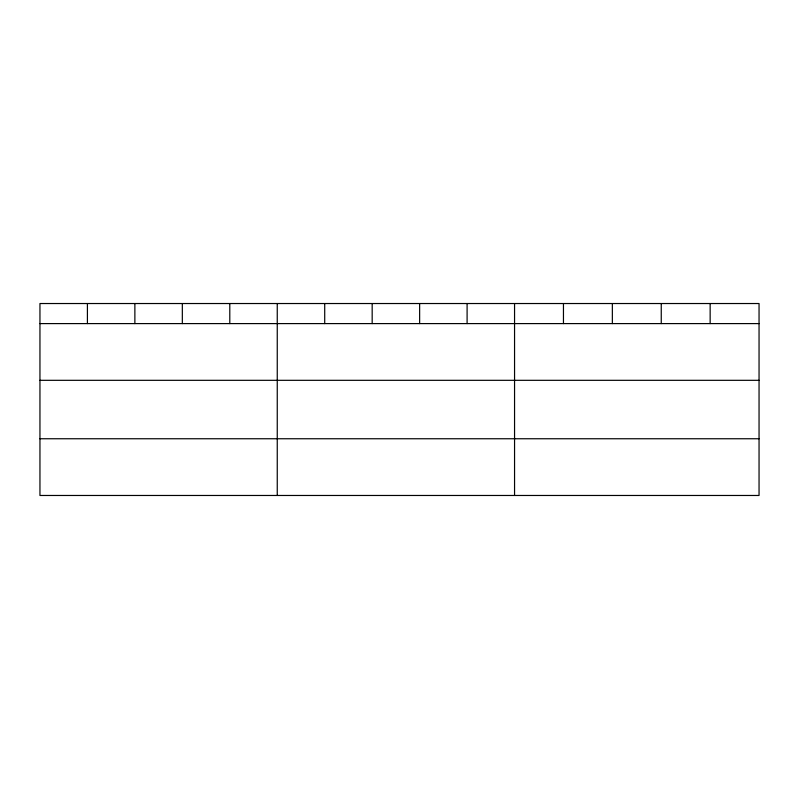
<?xml version="1.0" encoding="UTF-8"?>
<svg xmlns="http://www.w3.org/2000/svg" width="799" height="799" viewBox="0 0 799 799"><rect width="100%" height="100%" fill="white"/><g stroke="black" fill="none" stroke-linecap="round" stroke-linejoin="round"><path stroke-width="1.2" d="M759.05 323.595L759.05 495.47L39.95 495.47L39.95 303.53L759.05 303.53L759.05 323.595L39.95 323.595M39.95 380.314L759.05 380.314M39.95 438.751L759.05 438.751M710.151 303.53L710.151 323.595M661.252 303.53L661.252 323.595M612.354 303.53L612.354 323.595M563.455 303.53L563.455 323.595M514.556 303.53L514.556 495.47M467.095 303.53L467.095 323.595M419.635 303.53L419.635 323.595M372.174 303.53L372.174 323.595M324.714 303.53L324.714 323.595M277.253 303.53L277.253 495.47M229.792 303.53L229.792 323.595M182.332 303.53L182.332 323.595M134.871 303.53L134.871 323.595M87.411 303.53L87.411 323.595"/></g></svg>
